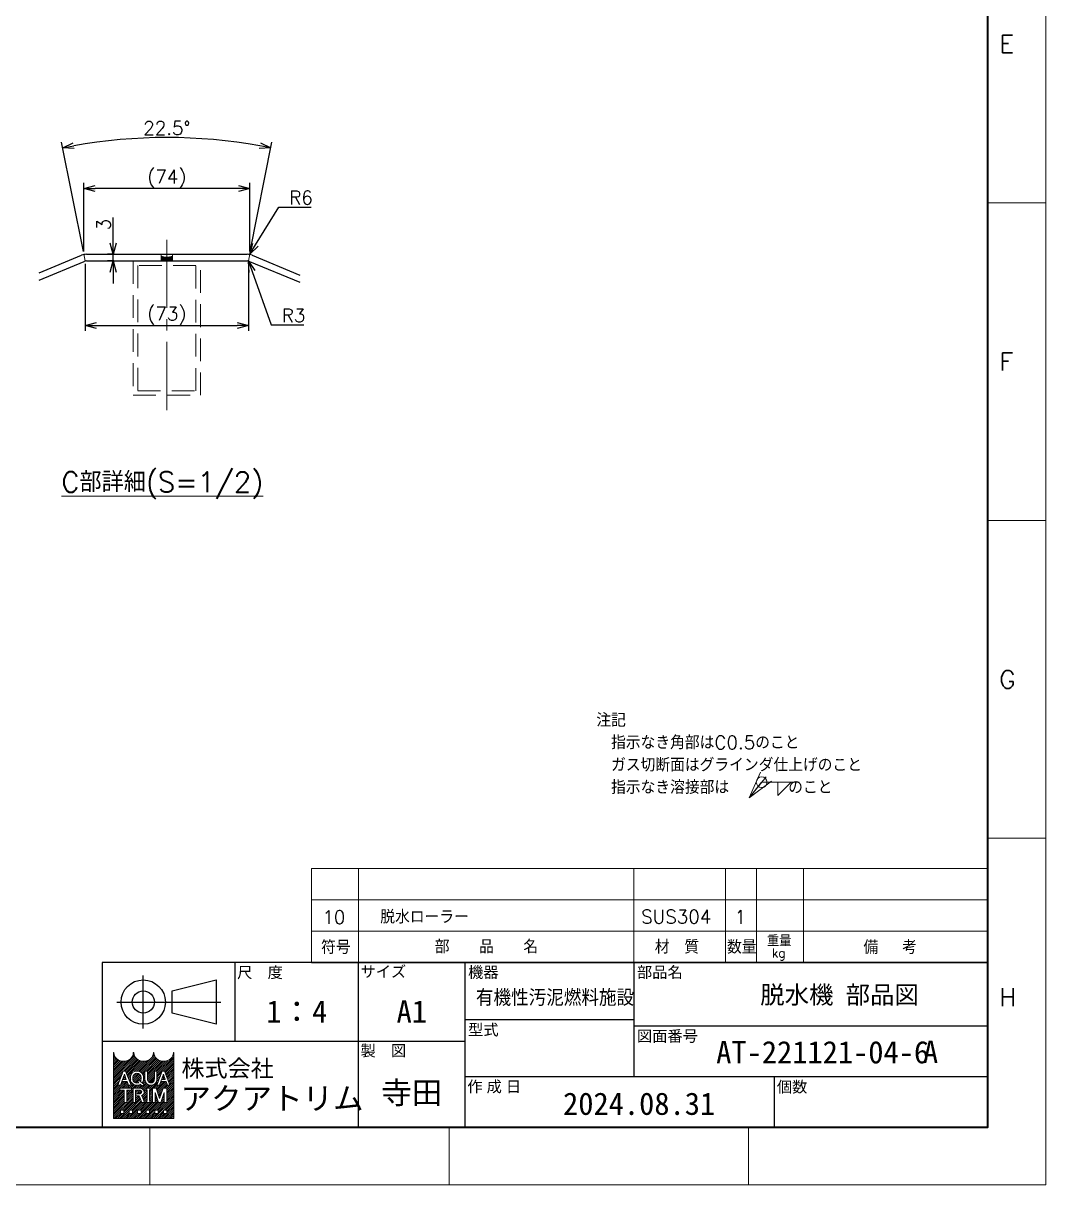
# Model space of a CAD drawing. Header units: millimetres. Extents: x 0 to 3313, y -19 to 2332.
# Drawn here: x 2398 to 3313, y 0 to 1038 of the extents above; entities that cross this region are included whole.
import ezdxf
from ezdxf import colors
from ezdxf.entities.mleader import LeaderData, LeaderLine
from ezdxf.enums import TextEntityAlignment as Align
from ezdxf.math import Vec2, Vec3
from ezdxf.xclip import XClip

# ---------------------------------------------------------------- set-up
doc = ezdxf.new("R2010")
doc.units = ezdxf.units.MM
doc.header["$LTSCALE"] = 1.6
doc.header["$XCLIPFRAME"] = 0
doc.header["$PDMODE"] = 99
doc.header["$PDSIZE"] = 1
doc.linetypes.add('CENTER2', pattern=[28.575000000000003, 19.05, -3.175, 3.175, -3.175])
doc.linetypes.add('HIDDEN', pattern=[9.524999999999999, 6.35, -3.175])
for name, color, linetype, lineweight in [('04_HIDDEN', 2, 'HIDDEN', 13), ('05_CENTER', 4, 'CENTER2', 13), ('07_TEXT', 3, 'Continuous', 13), ('08_DIM', 3, 'Continuous', 13), ('90_FRAME', 5, 'Continuous', 35)]:
    doc.layers.add(name, color=color, linetype=linetype, lineweight=lineweight)
doc.layers.add('91_BLANK', color=5, linetype='Continuous', lineweight=0, plot=False)
doc.styles.add('KSS_TXT', font='txt.shx', dxfattribs={"bigfont": 'extfont2.shx'})
doc.styles.add('MS_G', font='MS Gothic.ttf')
doc.styles.get("Standard").update_dxf_attribs({"font": 'txt.shx', "bigfont": 'extfont2.shx'})
doc.styles.add('表題用', font='MS PGothic.ttf')
doc.dimstyles.new('KSS_DIM', dxfattribs={"dimscale": 4, "dimtxt": 3, "dimasz": 2.5, "dimexe": 1.25, "dimexo": 0.625, "dimtad": 1, "dimdsep": 46, "dimtxsty": 'KSS_TXT', "dimblk": 'OPEN30', "dimcen": 0, "dimazin": 2, "dimtfac": 0.75, "dimtmove": 0, "dimatfit": 3, "dimldrblk": 'OPEN30', "dimfxl": 1.25, "dimtolj": 1, "dimarcsym": 0})

# ---------------------------------------------------------------- blocks, each defined once
blk = doc.blocks.new('Weld-line')
blk.add_line((0, 0), (1, 0))
blk = doc.blocks.new('Weld10-s5')
blk.add_circle((0, 0), 2)
blk = doc.blocks.new('Weld10-a1')
for p, q in [((5, 0), (0, 5)), ((0, 5), (0, 0)), ((0, 0), (5, 0))]:
    blk.add_line(p, q)
at = {"width": 0.9}
blk.add_attdef('S', text='', height=2.8, dxfattribs=at).set_placement((-2, 1), align=Align.RIGHT)
blk.add_attdef('L', (8, 1), '', height=2.8, dxfattribs=at)
blk = doc.blocks.new('_Open30')
at = {"color": 0, "linetype": 'ByBlock', "lineweight": -2}
for p, q in [((-1, 0.26794919), (0, 0)), ((0, 0), (-1, -0.26794919)), ((0, 0), (-1, 0))]:
    blk.add_line(p, q, dxfattribs=at)
blk = doc.blocks.new('A$C478F6F38_1_1')
at = {"color": 0}
for points in [[(15, 0), (-15, 0), (-15, -60), (15, -60)], [(13, -2), (-13, -2), (-13, -58), (13, -58)]]:
    blk.add_lwpolyline(points, close=True, dxfattribs=at)
blk = doc.blocks.new('A$C4B401C30')
h = blk.add_hatch(color=3)
h.dxf.hatch_style = 1
h.paths.add_polyline_path([(2.499982625853818, 59.9999999979018), (2.499982625853818, 62.21320995806855, -0.1117604654253981), (1.771923052729107e-09, 61.64733575093942), (1.771923052729107e-09, 59.99999999790089)])
h.paths.add_polyline_path([(1.771923052729107e-09, 59.99999999790089), (1.771923052729107e-09, 61.64733575093942, -0.1117619806574813), (-2.500017374146182, 62.21320995806764), (-2.500017374146182, 59.99999999790089)])
at = {"color": 0}
for p, q in [((-104.4557178820667, 35.08674586247071), (-38.16978757111224, 62.54327719178673)), ((-35.87368697704619, 62.99999999669308), (35.87368698065643, 62.99999999669399)), ((38.16978757472248, 62.54327719178582), (104.4557178856778, 35.08674586247162)), ((-103.3076675849122, 32.31510726496163), (-37.02173727407603, 59.77163859422762)), ((-35.87368697698162, 59.99999999669308), (35.87368698059277, 59.99999999669308)), ((37.02173727768627, 59.77163859422762), (103.3076675885225, 32.31510726496163))]:
    blk.add_line(p, q, dxfattribs=at)
for centre, radius, start, end in [((-35.87368697698162, 56.99999999669308), 6, 90, 112.5000000000614), ((35.87368698059095, 56.99999999669399), 6, 67.49999999993861, 90.00000000009771), ((-35.87368697698162, 56.99999999669308), 3, 90, 112.5000000000614), ((35.87368698059095, 56.99999999669399), 3, 67.49999999993861, 90.00000000009771)]:
    blk.add_arc(centre, radius, start, end, dxfattribs=at)
at = {"color": 3}
blk.add_arc((-1.737414618219191e-05, 67.4527016213242), 5.805365870410771, 244.4920658665953, 295.5079341334048, dxfattribs=at)
at = {"layer": '04_HIDDEN'}
for p, q in [((-2.500017374146182, 63.00000000144519), (-2.500017374146182, 60.00000000144519)), ((2.499982625853818, 63.0000000014461), (2.499982625853818, 60.0000000014461))]:
    blk.add_line(p, q, dxfattribs=at)
at = {"layer": '05_CENTER'}
blk.add_line((1.771923052729107e-09, -319.3424764031952), (1.771923052729107e-09, 72.64406984335437), dxfattribs=at)
at = {"layer": '08_DIM'}
for p, q in [((-38.16978757117226, 62.54327719176035), (-37.0671611812902, 62.99999999668034)), ((-37.0671611812902, 62.99999999668034), (-36.47042407912045, 59.99999999669308)), ((-37.0671611812902, 62.99999999668034), (-35.87368697698162, 62.99999999669308)), ((35.87368698059095, 62.99999999669308), (37.06716118483678, 62.99999999669308)), ((37.06716118483678, 62.99999999669308), (36.47042408273069, 59.99999999669308)), ((37.06716118483678, 62.99999999669308), (38.16978757478159, 62.54327719176126)), ((-36.47042407912045, 59.99999999669308), (-37.02173727407694, 59.77163859422581)), ((-35.87368697698162, 59.99999999669308), (-36.47042407912045, 59.99999999669308)), ((36.47042408273069, 59.99999999669308), (35.87368698059095, 59.99999999669217)), ((37.02173727768627, 59.77163859422762), (36.47042408273069, 59.99999999669308))]:
    blk.add_line(p, q, dxfattribs=at)
at = {"layer": '04_HIDDEN'}
blk.add_blockref('A$C478F6F38_1_1', (2.273736754432321e-13, 60), dxfattribs=at)
blk = doc.blocks.new('*D181')
at = {"layer": '08_DIM', "color": 0, "lineweight": -2, "transparency": 16777216}
for p, q in [((2452.006110940281, 834.2287029283502), (2432.583289261307, 931.8738213981507)), ((2601.250207282616, 834.2287029283924), (2620.673028959828, 931.8738214001406))]:
    blk.add_line(p, q, dxfattribs=at)
blk.add_arc((2526.62815911557, 459.0783331742288), 477.0580994349144, 79.95104508540075, 100.0489549158117, dxfattribs=at)
at = {"layer": 'Defpoints', "color": 0, "transparency": 16777216}
for p in [(2557.829251638168, 935.1150145989368), (2452.493836745347, 831.7767397273474), (2600.762481477601, 831.7767397273792), (2453.985679500771, 824.2767397273792), (2599.569007273389, 825.7767397273794)]:
    blk.add_point(p, dxfattribs=at)
at = {"layer": '08_DIM', "color": 0, "lineweight": -2, "transparency": 16777216, "xscale": 10, "yscale": 10, "zscale": 10}
for p, rotation in [((2433.55874087144, 926.9698949961448), 190.6494774582102), ((2619.697577349799, 926.9698949981142), 349.3505225430022)]:
    blk.add_blockref('_Open30', p, dxfattribs=dict(at, rotation=rotation))
at = {"layer": '08_DIM', "color": 0, "transparency": 16777216, "insert": (2526.628159110523, 944.6364326091432), "char_height": 12, "attachment_point": 5, "style": 'KSS_TXT'}
blk.add_mtext('\\A1;22.5°', dxfattribs=at)
blk = doc.blocks.new('*D188')
at = {"layer": '08_DIM', "color": 0, "lineweight": -2, "transparency": 16777216}
for p, q in [((2478.674138316865, 841.7767397273792), (2478.674138316865, 864.7767397273792)), ((2479.379861798181, 831.7767397273792), (2473.674138316865, 831.7767397273792)), ((2478.674138316865, 825.7767397273795), (2478.674138316865, 831.7767397273792)), ((2479.379861798181, 825.7767397273795), (2473.674138316865, 825.7767397273795)), ((2478.674138316865, 815.7767397273795), (2478.674138316865, 805.7767397273795))]:
    blk.add_line(p, q, dxfattribs=at)
at = {"layer": 'Defpoints', "color": 0, "transparency": 16777216}
for p in [(2478.674138316865, 831.7767397273792), (2481.879861798181, 831.7767397273792), (2481.879861798181, 825.7767397273795)]:
    blk.add_point(p, dxfattribs=at)
at = {"layer": '08_DIM', "color": 0, "lineweight": -2, "transparency": 16777216, "xscale": 10, "yscale": 10, "zscale": 10}
for p, rotation in [((2478.674138316865, 831.7767397273792), 270), ((2478.674138316865, 825.7767397273795), 90)]:
    blk.add_blockref('_Open30', p, dxfattribs=dict(at, rotation=rotation))
at = {"layer": '08_DIM', "color": 0, "transparency": 16777216, "insert": (2470.174138316865, 858.2767397273797), "char_height": 12, "attachment_point": 5, "rotation": 90, "style": 'KSS_TXT'}
blk.add_mtext('\\A1;3', dxfattribs=at)
blk = doc.blocks.new('*D189')
at = {"layer": '08_DIM', "color": 0, "lineweight": -2, "transparency": 16777216}
for p, q in [((2453.687310949687, 823.2767397273794), (2453.687310949687, 763.2092077297139)), ((2599.569007273389, 823.2767397273794), (2599.569007273389, 763.2092077297139)), ((2463.687310949687, 768.2092077297139), (2589.569007273389, 768.2092077297139))]:
    blk.add_line(p, q, dxfattribs=at)
at = {"layer": 'Defpoints', "color": 0, "transparency": 16777216}
for p in [(2453.687310949687, 825.7767397273794), (2599.569007273389, 825.7767397273794), (2599.569007273389, 768.2092077297139)]:
    blk.add_point(p, dxfattribs=at)
at = {"layer": '08_DIM', "color": 0, "lineweight": -2, "transparency": 16777216, "xscale": 10, "yscale": 10, "zscale": 10, "rotation": 180}
blk.add_blockref('_Open30', (2453.687310949687, 768.2092077297139), dxfattribs=at)
at = {"layer": '08_DIM', "color": 0, "lineweight": -2, "transparency": 16777216, "xscale": 10, "yscale": 10, "zscale": 10}
blk.add_blockref('_Open30', (2599.569007273389, 768.2092077297139), dxfattribs=at)
at = {"layer": '08_DIM', "color": 0, "transparency": 16777216, "insert": (2526.628159111538, 776.7092077297139), "char_height": 12, "attachment_point": 5, "style": 'KSS_TXT'}
blk.add_mtext('\\A1;(73)', dxfattribs=at)
blk = doc.blocks.new('*D190')
at = {"layer": '08_DIM', "color": 0, "lineweight": -2, "transparency": 16777216}
for p, q in [((2452.493836745347, 834.276739727354), (2452.493836745347, 895.6294367367072)), ((2600.762481477601, 834.2767397273794), (2600.762481477601, 895.6294367367072)), ((2590.762481477601, 890.6294367367072), (2462.493836745347, 890.6294367367072))]:
    blk.add_line(p, q, dxfattribs=at)
at = {"layer": 'Defpoints', "color": 0, "transparency": 16777216}
for p in [(2452.493836745347, 890.6294367367072), (2452.493836745347, 831.776739727354), (2600.762481477601, 831.7767397273794)]:
    blk.add_point(p, dxfattribs=at)
at = {"layer": '08_DIM', "color": 0, "lineweight": -2, "transparency": 16777216, "xscale": 10, "yscale": 10, "zscale": 10, "rotation": 180}
blk.add_blockref('_Open30', (2452.493836745347, 890.6294367367072), dxfattribs=at)
at = {"layer": '08_DIM', "color": 0, "lineweight": -2, "transparency": 16777216, "xscale": 10, "yscale": 10, "zscale": 10}
blk.add_blockref('_Open30', (2600.762481477601, 890.6294367367072), dxfattribs=at)
at = {"layer": '08_DIM', "color": 0, "transparency": 16777216, "insert": (2526.628159111474, 899.1294367367072), "char_height": 12, "attachment_point": 5, "style": 'KSS_TXT'}
blk.add_mtext('\\A1;(74)', dxfattribs=at)
blk = doc.blocks.new('Jis_w20130906110600')
blk.add_blockref('Weld10-s5', (0, 0))
at = {"xscale": -1, "rotation": 180}
blk.add_blockref('Weld10-a1', (6, 0), dxfattribs=at)
at = {"layer": '08_DIM', "xscale": 14, "yscale": 14, "zscale": 14}
blk.add_blockref('Weld-line', (0, 0), dxfattribs=at)
at = {"style": 'KSS_TXT', "flags": 1}
blk.add_attdef('JISINFO', (0, 0), '', height=3, dxfattribs=at)
at = {"layer": '08_DIM'}
blk.add_leader([(-4.630805428080293, -5.765361229938435), (0, 0)], dimstyle='KSS_DIM', dxfattribs=at)

msp = doc.modelspace()

# ---------------------------------------------------------------- hatches: boundary and pattern name
at = {"layer": '90_FRAME', "lineweight": 5}
h = msp.add_hatch(dxfattribs=at)
h.set_pattern_fill('_USER', color=4, scale=1.2, angle=45, pattern_type=0)
h.set_pattern_definition([(45, (2.428014568067738e-06, 3.380257567187072e-07), (-0.8485281374238569, 0.848528137423857), [])])
edge = h.paths.add_edge_path()
edge.add_arc((2532.784011563459, 118.0443029261328), 0.2561589359989652, 90, 180)
edge.add_ellipse((2523.818448803494, 118.0443029261328), major_axis=(-8.709403823964816, 0), ratio=0.8823529411764706, start_angle=360, end_angle=540, ccw=False)
edge.add_arc((2514.85288604353, 118.0443029261328), 0.2561589359989652, 3.187317984128255, 180.0000000000261)
edge.add_ellipse((2505.887323283566, 118.0443029261328), major_axis=(-8.709403823964816, 0), ratio=0.8823529411764706, start_angle=360, end_angle=540, ccw=False)
edge.add_arc((2496.921760523602, 118.0443029261328), 0.2561589359989652, 3.187317984128255, 180)
edge.add_ellipse((2487.956197763638, 118.0443029261328), major_axis=(-8.709403823964816, 0), ratio=0.8823529411764706, start_angle=360, end_angle=540, ccw=False)
edge.add_arc((2478.990635003674, 118.0443029261328), 0.2561589359989652, 3.187317984128255, 90)
edge.add_line((2478.990635003674, 118.3004618621339), (2478.990635003674, 59.12774764637243))
edge.add_line((2478.990635003674, 59.12774764637061), (2532.784011563457, 59.12774764637061))
edge.add_line((2532.784011563459, 59.12774764637061), (2532.784011563459, 118.3004618621303))
h.paths.add_polyline_path([(2487.66487877106, 101.6977199126409), (2489.788746144333, 101.6977199126409), (2494.618467985672, 88.95125125733057), (2494.618467985672, 88.88977311269218), (2492.31913091058, 88.88977311269218), (2491.116768427358, 92.26639753210247), (2486.388088275232, 92.26639753210247), (2487.081315743436, 94.2132054456938), (2490.423540959158, 94.2132054456938), (2488.726812457696, 98.97817023052949), (2485.134494004816, 88.88977311269218), (2482.835156929721, 88.88977311269218), (2482.835156929721, 88.95125125733057)], flags=16)
edge = h.paths.add_edge_path(flags=16)
edge.add_ellipse((2499.963838488116, 96.06222332066272), major_axis=(-5.8916555279762, 0), ratio=0.9565217391304346, start_angle=180, end_angle=360, ccw=False)
edge.add_line((2505.855494016092, 96.06222332066272), (2505.855494016092, 94.52526970466852))
edge.add_ellipse((2499.963838488116, 94.52526970466852), major_axis=(-5.8916555279762, 0), ratio=0.9565217391304346, start_angle=142.1052553177129, end_angle=180, ccw=False)
edge.add_line((2504.613182037477, 91.06387544701602), (2502.962457058112, 92.42409125054064))
edge.add_ellipse((2499.963838488116, 94.67598871228392), major_axis=(3.75679118758396, 0), ratio=0.9950358206786509, start_angle=-37.0427632869818, end_angle=0)
edge.add_line((2503.720624959607, 94.67584359503917), (2503.720624959607, 95.91150431304732))
edge.add_ellipse((2499.963838488116, 95.91150431304732), major_axis=(3.75678647149081, 0), ratio=0.9947182625257321, start_angle=360, end_angle=540)
edge.add_line((2496.207052016625, 95.91150431304732), (2496.207052016625, 94.6758569709159))
edge.add_ellipse((2499.963838488116, 94.67598871228392), major_axis=(3.75679118758396, 0), ratio=0.9950358206786509, start_angle=-180, end_angle=-65.75794872216291)
edge.add_line((2501.506348242825, 91.26747993830713), (2500.4603937385, 92.28544412584733))
edge.add_line((2500.460393738498, 92.28544412584552), (2501.595038929112, 93.49027929634349))
edge.add_line((2501.595038929112, 93.4902792963453), (2506.339262864996, 89.58098583213132))
edge.add_line((2506.339262864994, 89.5809858321295), (2504.856736798023, 88.00674962027688))
edge.add_line((2504.856736798026, 88.0067496202787), (2503.07578545746, 89.74004172519153))
edge.add_ellipse((2499.963838488116, 94.52526970466852), major_axis=(-5.8916555279762, 0), ratio=0.9565217391304346, start_angle=0, end_angle=121.88362473889401, ccw=False)
edge.add_line((2494.07218296014, 94.52526970466852), (2494.07218296014, 96.06222332066272))
h.paths.add_polyline_path([(2494.999432772534, 86.32818375270244), (2494.999432772534, 84.5350712007089), (2491.157048732549, 84.5350712007089, 0.4142135623730951), (2490.900889796548, 84.27891226470956), (2490.900889796548, 73.52023695275375), (2488.59545937256, 73.52023695275375), (2488.59545937256, 84.27891226470956, 0.4142135623730951), (2488.339300436562, 84.5350712007089), (2484.496916396577, 84.5350712007089), (2484.496916396577, 86.32818375270244)], flags=16)
edge = h.paths.add_edge_path(flags=16)
edge.add_line((2496.459497088164, 86.32818375270244), (2502.35115261614, 86.32818375270244))
edge.add_ellipse((2502.351152616136, 82.95894590900161), major_axis=(-4.134945875879031, 7.595772347314229e-16), ratio=0.8148203011203055, start_angle=111.38697473498539, end_angle=270, ccw=False)
edge.add_arc((2502.985257251928, 78.39289031076214), 1.674818033710892, 22.272952259934925, 58.5531130129101, ccw=False)
edge.add_line((2504.535115011853, 79.02767875586642), (2506.742257428013, 73.62270052715348))
edge.add_line((2506.742257428015, 73.62270052715348), (2506.742257428015, 73.52023695275375))
edge.add_line((2506.742257428015, 73.52023695275375), (2504.257515748826, 73.52023695275375))
edge.add_line((2504.257515748826, 73.52023695275375), (2502.307650511496, 78.94771842802538))
edge.add_arc((2501.357145190688, 78.56507232130707), 1.02463574399587, 21.92829786654815, 90)
edge.add_line((2501.357145190688, 79.58970806530078), (2498.841775192951, 79.58970806530078))
edge.add_line((2498.84177519295, 79.58970806530078), (2498.84177519295, 81.38282061729433))
edge.add_line((2498.84177519295, 81.38282061729433), (2502.658543339333, 81.38282061729433))
edge.add_arc((2502.603584884776, 82.95894590900161), 1.577083183248922, 271.9970571044071, 448.0029428955929)
edge.add_line((2502.658543339339, 84.5350712007089), (2498.764927512154, 84.5350712007089))
edge.add_line((2498.764927512153, 84.5350712007089), (2498.764927512153, 73.52023695275375))
edge.add_line((2498.764927512153, 73.52023695275375), (2496.459497088162, 73.52023695275375))
edge.add_line((2496.459497088164, 73.52023695275375), (2496.459497088164, 86.32818375270244))
h.paths.add_polyline_path([(2507.039615355666, 101.6977199126409), (2509.345045779658, 101.6977199126409), (2509.345045779658, 94.52526970466852, 0.175030561155744), (2510.36206541662, 91.58973104410461, 0.2571496110314638), (2514.475840606674, 91.58973104410461, 0.1750305611562702), (2515.492860243632, 94.52526970467761), (2515.492860243632, 101.6977199126409), (2517.798290667624, 101.6977199126409), (2517.798290667624, 94.06187212229952, -0.3793912406243967), (2512.803191415643, 88.88977311269218), (2512.034714607643, 88.88977311269218, -0.3793912406243716), (2507.039615355666, 94.06187212229952)], flags=16)
h.paths.add_polyline_path([(2508.684833381887, 86.32818375270244), (2511.502581677878, 86.32818375270244), (2511.502581677878, 84.5350712007089, 0.4142135623730951), (2511.24642274188, 84.27891226470956), (2511.24642274188, 75.56950844074481, 0.4142135623730951), (2511.502581677878, 75.3133495047473), (2511.502581677878, 73.52023695275375), (2508.684833381887, 73.52023695275375), (2508.684833381887, 75.3133495047473, 0.4142135623730951), (2508.940992317888, 75.56950844074481), (2508.940992317888, 84.27891226470956, 0.4142135623730951), (2508.684833381887, 84.5350712007089)], flags=16)
h.paths.add_polyline_path([(2513.810508226824, 86.32818375270244), (2517.155838741566, 86.32818375270244), (2520.214481626799, 77.0259742398407), (2523.273124512032, 86.32818375270244), (2526.620577930842, 86.32818375270244), (2526.620577930842, 73.52023695275375), (2524.315147506853, 73.52023695275375), (2524.315147506853, 82.48579971271784), (2521.367196838795, 73.52023695275375), (2519.061766414806, 73.52023695275375), (2516.113815746744, 82.48579971271784), (2516.115938650817, 73.52023695275375), (2513.810508226824, 73.52023695275375)], flags=16)
h.paths.add_polyline_path([(2522.498218294798, 101.6977199126409), (2524.622085668072, 101.6977199126409), (2529.451807509411, 88.95125125733057), (2529.451807509411, 88.88977311269218), (2527.152470434315, 88.88977311269218), (2525.950107951097, 92.26639753210247), (2521.221427798971, 92.26639753210247), (2521.914655267171, 94.2132054456938), (2525.256880482897, 94.2132054456938), (2523.560151981435, 98.97817023052949), (2519.967833528551, 88.88977311269218), (2517.668496453456, 88.88977311269218), (2517.668496453456, 88.95125125733057)], flags=16)
h.paths.add_polyline_path([(2485.138449467651, 66.81251572633983), (2488.212356699636, 66.81251572633983), (2488.212356699636, 63.73860849435323), (2485.138449467651, 63.73860849435323)], flags=16)
h.paths.add_polyline_path([(2492.82321754762, 66.81251572633983), (2495.897124779605, 66.81251572633983), (2495.897124779605, 63.73860849435323), (2492.82321754762, 63.73860849435323)], flags=16)
h.paths.add_polyline_path([(2500.507985627589, 66.81251572633983), (2503.581892859574, 66.81251572633983), (2503.581892859574, 63.73860849435323), (2500.507985627589, 63.73860849435323)], flags=16)
h.paths.add_polyline_path([(2508.192753707558, 66.81251572633983), (2511.266660939543, 66.81251572633983), (2511.266660939543, 63.73860849435323), (2508.192753707558, 63.73860849435323)], flags=16)
h.paths.add_polyline_path([(2515.877521787528, 66.81251572633983), (2518.951429019512, 66.81251572633983), (2518.951429019512, 63.73860849435323), (2515.877521787528, 63.73860849435323)], flags=16)
h.paths.add_polyline_path([(2523.562289867497, 66.81251572633983), (2526.636197099482, 66.81251572633983), (2526.636197099482, 63.73860849435323), (2523.562289867497, 63.73860849435323)], flags=16)

# ---------------------------------------------------------------- linework, layer by layer
at = {"layer": '90_FRAME', "color": 4, "lineweight": 13}
for p, q in [((3312.803439193518, 877.7348223930649), (3260.955724908015, 877.7348223930649)), ((3312.803439193518, 593.7459468942131), (3260.955724908015, 593.7459468942131)), ((3312.803439193518, 309.7570713953615), (3260.955724908015, 309.7570713953615)), ((2656.069992768332, 282.7016199634972), (3260.955701801782, 282.7016199634972)), ((2656.070015874565, 282.7016199634972), (2656.070015874565, 198.7016244671281)), ((2698.070010624572, 282.7016199634972), (2698.070010624573, 198.7016244671281)), ((2944.431898635686, 282.7016199634972), (2944.431898635686, 198.7016244671281)), ((3026.208353593616, 282.7016199634972), (3026.208353593628, 198.7016244671281)), ((3054.208350093617, 282.7016199634972), (3054.20835009363, 198.7016244671281)), ((3096.208344843623, 282.7016199634972), (3096.208344843623, 198.7016244671281)), ((2656.069992768332, 254.7016214586315), (3260.955701801782, 254.7016214586315)), ((2656.069992768332, 226.7016214586315), (3260.955701801782, 226.7016214586315)), ((2511.370527766548, -1.126752522395691e-07), (2511.370527766548, 51.61591018200809)), ((2779.104147765468, -1.126752522395691e-07), (2779.104147765468, 51.61591018200809)), ((3046.837767764388, -1.126752522395691e-07), (3046.837767764388, 51.61591018200809))]:
    msp.add_line(p, q, dxfattribs=at)
at = {"layer": '90_FRAME', "color": 0, "lineweight": 25}
for p, q in [((2587.755724910732, 127.9873387531256), (2587.755724910732, 198.7016244671281)), ((2698.070010624573, 51.61591018200807), (2698.070010624573, 198.7016244671281)), ((2793.384296338414, 51.61591018200807), (2793.384296338414, 198.7016244671281)), ((2944.431898635686, 198.7016244671281), (2944.431898635686, 96.8730530389671)), ((2505.585724911065, 139.5844816102249), (2505.585724911065, 187.1044816100325)), ((2481.825724911161, 163.3444816101251), (2574.885724910784, 163.3444816101251)), ((2793.384296338414, 147.7873387530485), (2944.431898635686, 147.7873387530485)), ((2944.431898635686, 142.1301958959261), (3260.955724908015, 142.1301958959261)), ((2793.384296338414, 127.9873387531256), (2468.955724911213, 127.9873387531256)), ((2793.384296338414, 96.8730530389671), (3260.955724908015, 96.8730530389671)), ((3069.927153480171, 96.8730530389671), (3069.927153480171, 51.61591018200807))]:
    msp.add_line(p, q, dxfattribs=at)
at = {"layer": '90_FRAME', "color": 7, "lineweight": 25}
msp.add_line((2656.070015874565, 198.7016244671281), (3260.955724908015, 198.7016244671281), dxfattribs=at)
at = {"layer": '90_FRAME', "color": 4, "lineweight": 5}
for p, q in [((2478.990635003674, 59.12774764637061), (2478.990635003674, 118.3004618621339)), ((2532.784011563459, 118.3004618621339), (2532.784011563459, 59.12774764637061)), ((2482.835156929721, 88.95125125733057), (2487.66487877106, 101.6977199126409)), ((2485.134494004816, 88.88977311269218), (2488.726812457696, 98.97817023052949)), ((2486.388088275232, 92.26639753210247), (2487.081315743436, 94.2132054456938)), ((2487.081315743436, 94.2132054456938), (2490.423540959158, 94.2132054456938)), ((2487.66487877106, 101.6977199126409), (2489.788746144333, 101.6977199126409)), ((2490.423540959158, 94.2132054456938), (2488.726812457696, 98.97817023052949)), ((2494.618467985672, 88.95125125733057), (2489.788746144333, 101.6977199126409)), ((2494.07218296014, 96.06222332066272), (2494.07218296014, 94.52526970466852)), ((2496.207052016625, 95.91150431304732), (2496.207052016625, 94.68194142025231)), ((2500.460393738498, 92.28544412584552), (2501.595038929112, 93.4902792963453)), ((2501.595038929112, 93.4902792963453), (2506.339262864994, 89.5809858321295)), ((2503.720624959607, 95.91150431304732), (2503.720624959607, 94.68194142025231)), ((2505.855494016092, 96.06222332066272), (2505.855494016092, 94.52526970466852)), ((2507.039615355666, 94.06187212229952), (2507.039615355666, 101.6977199126409)), ((2509.345045779658, 101.6977199126409), (2507.039615355666, 101.6977199126409)), ((2509.345045779658, 94.52526970466852), (2509.345045779658, 101.6977199126409)), ((2515.492860243632, 94.52526970466852), (2515.492860243632, 101.6977199126409)), ((2515.492860243632, 101.6977199126409), (2517.798290667624, 101.6977199126409)), ((2517.668496453456, 88.95125125733057), (2522.498218294798, 101.6977199126409)), ((2517.798290667624, 94.06187212229952), (2517.798290667624, 101.6977199126409)), ((2519.967833528551, 88.88977311269218), (2523.560151981435, 98.97817023052949)), ((2521.221427798971, 92.26639753210247), (2521.914655267171, 94.2132054456938)), ((2521.914655267171, 94.2132054456938), (2525.256880482897, 94.2132054456938)), ((2522.498218294798, 101.6977199126409), (2524.622085668072, 101.6977199126409)), ((2525.256880482897, 94.2132054456938), (2523.560151981435, 98.97817023052949)), ((2529.451807509411, 88.95125125733057), (2524.622085668072, 101.6977199126409)), ((2482.835156929721, 88.88977311269218), (2482.835156929721, 88.95125125733057)), ((2482.835156929721, 88.95125125733057), (2482.835156929721, 88.95125125733057)), ((2482.835156929721, 88.88977311269218), (2482.835156929721, 88.95125125733057)), ((2482.835156929721, 88.88977311269218), (2485.134494004816, 88.88977311269218)), ((2484.496916396577, 86.32818375270244), (2494.999432772534, 86.32818375270244)), ((2484.496916396577, 86.32818375270244), (2484.496916396577, 84.5350712007089)), ((2484.496916396577, 84.5350712007089), (2488.339300436562, 84.5350712007089)), ((2486.388088275232, 92.26639753210247), (2491.116768427358, 92.26639753210247)), ((2488.59545937256, 73.52023695275375), (2488.59545937256, 84.27891226470956)), ((2490.900889796548, 73.52023695275375), (2490.900889796548, 84.27891226470956)), ((2492.31913091058, 88.88977311269218), (2491.116768427358, 92.26639753210247)), ((2491.157048732549, 84.5350712007089), (2494.999432772534, 84.5350712007089)), ((2494.618467985672, 88.88977311269218), (2492.31913091058, 88.88977311269218)), ((2494.618467985672, 88.88977311269218), (2494.618467985672, 88.95125125733057)), ((2494.999432772534, 86.32818375270244), (2494.999432772534, 84.5350712007089)), ((2496.459497088164, 86.32818375270244), (2496.459497088164, 73.52023695275375)), ((2496.459497088164, 86.32818375270244), (2502.351152616136, 86.32818375270244)), ((2498.764927512153, 73.52023695275375), (2498.764927512153, 84.5350712007089)), ((2498.764927512153, 84.5350712007089), (2502.658543339339, 84.5350712007089)), ((2500.460393738498, 92.28544412584552), (2501.506348242825, 91.26747993830713)), ((2502.962457058112, 92.42409125054064), (2504.613182037477, 91.06387544701602)), ((2503.07578545746, 89.74004172519153), (2504.856736798026, 88.0067496202787)), ((2504.856736798026, 88.0067496202787), (2506.339262864994, 89.5809858321295)), ((2508.684833381887, 86.32818375270244), (2511.502581677878, 86.32818375270244)), ((2508.684833381887, 86.32818375270244), (2508.684833381887, 84.5350712007089)), ((2508.940992317888, 75.56950844074481), (2508.940992317888, 84.27891226470956)), ((2511.24642274188, 75.56950844074481), (2511.24642274188, 84.27891226470956)), ((2511.502581677878, 86.32818375270244), (2511.502581677878, 84.5350712007089)), ((2512.803191415643, 88.88977311269218), (2512.034714607647, 88.88977311269218)), ((2513.810508226824, 86.32818375270244), (2513.810508226824, 73.52023695275375)), ((2513.810508226824, 86.32818375270244), (2517.155838741566, 86.32818375270244)), ((2520.214481626799, 77.0259742398407), (2517.155838741566, 86.32818375270244)), ((2517.668496453456, 88.88977311269218), (2517.668496453456, 88.95125125733057)), ((2517.668496453456, 88.95125125733057), (2517.668496453456, 88.95125125733057)), ((2517.668496453456, 88.88977311269218), (2517.668496453456, 88.95125125733057)), ((2517.668496453456, 88.88977311269218), (2519.967833528551, 88.88977311269218)), ((2520.214481626799, 77.0259742398407), (2523.273124512032, 86.32818375270244)), ((2521.221427798971, 92.26639753210247), (2525.950107951097, 92.26639753210247)), ((2526.620577930842, 86.32818375270244), (2523.273124512032, 86.32818375270244)), ((2527.152470434315, 88.88977311269218), (2525.950107951097, 92.26639753210247)), ((2526.620577930842, 73.52023695275375), (2526.620577930842, 86.32818375270244)), ((2529.451807509411, 88.88977311269218), (2527.152470434315, 88.88977311269218)), ((2529.451807509411, 88.88977311269218), (2529.451807509411, 88.95125125733057)), ((2488.59545937256, 73.52023695275375), (2490.900889796548, 73.52023695275375)), ((2496.459497088164, 73.52023695275375), (2498.764927512153, 73.52023695275375)), ((2498.84177519295, 79.58970806530078), (2498.84177519295, 81.38282061729433)), ((2498.84177519295, 81.38282061729433), (2502.658543339339, 81.38282061729433)), ((2498.84177519295, 79.58970806530078), (2501.357145190688, 79.58970806530078)), ((2502.307650511496, 78.94771842802538), (2504.257515748826, 73.52023695275375)), ((2504.257515748826, 73.52023695275375), (2506.742257428015, 73.52023695275375)), ((2504.535115011853, 79.02767875586824), (2506.742257428015, 73.62270052715348)), ((2506.742257428015, 73.62270052715348), (2506.742257428015, 73.52023695275375)), ((2508.684833381887, 73.52023695275375), (2508.684833381887, 75.3133495047473)), ((2508.684833381887, 73.52023695275375), (2511.502581677878, 73.52023695275375)), ((2511.502581677878, 73.52023695275375), (2511.502581677878, 75.3133495047473)), ((2513.810508226824, 73.52023695275375), (2516.115938650817, 73.52023695275375)), ((2516.115938650817, 73.52023695275375), (2516.113815746744, 82.48579971271784)), ((2519.061766414806, 73.52023695275375), (2516.113815746744, 82.48579971271784)), ((2519.061766414806, 73.52023695275375), (2521.367196838795, 73.52023695275375)), ((2521.367196838795, 73.52023695275375), (2524.315147506853, 82.48579971271784)), ((2524.315147506853, 82.48579971271784), (2524.315147506853, 73.52023695275375)), ((2524.315147506853, 73.52023695275375), (2526.620577930842, 73.52023695275375)), ((2485.138449467651, 66.81251572633983), (2488.212356699636, 66.81251572633983)), ((2485.138449467651, 66.81251572633983), (2485.138449467651, 63.73860849435323)), ((2488.212356699636, 63.73860849435323), (2485.138449467651, 63.73860849435323)), ((2488.212356699636, 66.81251572633983), (2488.212356699636, 63.73860849435323)), ((2492.82321754762, 66.81251572633983), (2495.897124779605, 66.81251572633983)), ((2492.82321754762, 66.81251572633983), (2492.82321754762, 63.73860849435323)), ((2495.897124779605, 63.73860849435323), (2492.82321754762, 63.73860849435323)), ((2495.897124779605, 66.81251572633983), (2495.897124779605, 63.73860849435323)), ((2500.507985627589, 66.81251572633983), (2503.581892859574, 66.81251572633983)), ((2500.507985627589, 66.81251572633983), (2500.507985627589, 63.73860849435323)), ((2503.581892859574, 63.73860849435323), (2500.507985627589, 63.73860849435323)), ((2503.581892859574, 66.81251572633983), (2503.581892859574, 63.73860849435323)), ((2508.192753707558, 66.81251572633983), (2511.266660939543, 66.81251572633983)), ((2508.192753707558, 66.81251572633983), (2508.192753707558, 63.73860849435323)), ((2511.266660939543, 63.73860849435323), (2508.192753707558, 63.73860849435323)), ((2511.266660939543, 66.81251572633983), (2511.266660939543, 63.73860849435323)), ((2515.877521787528, 66.81251572633983), (2518.951429019512, 66.81251572633983)), ((2515.877521787528, 66.81251572633983), (2515.877521787528, 63.73860849435323)), ((2518.951429019512, 63.73860849435323), (2515.877521787528, 63.73860849435323)), ((2518.951429019512, 66.81251572633983), (2518.951429019512, 63.73860849435323)), ((2526.636197099482, 66.81251572633983), (2523.562289867497, 66.81251572633983)), ((2523.562289867497, 66.81251572633983), (2523.562289867497, 63.73860849435323)), ((2523.562289867497, 63.73860849435323), (2526.636197099482, 63.73860849435323)), ((2526.636197099482, 66.81251572633983), (2526.636197099482, 63.73860849435323)), ((2532.784011563459, 59.12774764637061), (2478.990635003674, 59.12774764637061))]:
    msp.add_line(p, q, dxfattribs=at)
at = {"layer": '90_FRAME'}
msp.add_lwpolyline([(155.3836106315844, 51.61591018200809), (3260.955724908015, 51.61591018200807), (3260.955724908015, 2271.831485601825), (155.3836106315844, 2271.831485601825)], close=True, dxfattribs=at)
at = {"layer": '90_FRAME', "color": 0, "lineweight": 25}
msp.add_lwpolyline([(2468.955724911213, 51.61591018200807), (3260.955724908015, 51.61591018200807), (3260.955724908015, 198.7016244671281), (2468.955724911213, 198.7016244671281)], close=True, dxfattribs=at)
msp.add_lwpolyline([(2531.325724910964, 173.2444816100865), (2570.925724910803, 183.1444816100479), (2570.925724910803, 143.5444816102095), (2531.325724910964, 153.4444816101673), (2531.325724910964, 173.2444816100865)], dxfattribs=at)
for radius in [19.79999999992, 9.89999999996]:
    msp.add_circle((2505.585724911065, 163.3444816101251), radius, dxfattribs=at)
at = {"layer": '90_FRAME', "color": 4, "lineweight": 5}
for centre, radius, start, end in [((2478.990635003674, 118.0443029261328), 0.2561589359989652, 0, 90), ((2496.921760523602, 118.0443029261328), 0.2561589359989652, 0, 180), ((2496.921760523602, 118.0443029261328), 0.2561589359989652, 0, 90), ((2514.85288604353, 118.0443029261328), 0.2561589359989652, 0, 180), ((2532.784011563459, 118.0443029261328), 0.2561589359989652, 90, 180), ((2512.454759294769, 94.29357091348675), 5.420098542558598, 182.4500309922613, 265.5552572885243), ((2513.917997784466, 94.46562951004444), 4.573340900382642, 179.2527938813868, 218.9645718468802), ((2512.383146728521, 94.29357091348675), 5.420098542558598, 274.4447427114757, 357.5499690077386), ((2510.919908238824, 94.46562951004444), 4.573340900382127, 321.0354281531198, 0.7472061186132525), ((2488.339300436562, 84.27891226470956), 0.2561589359989652, 0, 90), ((2491.157048732549, 84.27891226470956), 0.2561589359989652, 90, 180), ((2502.603584884776, 82.95894590900161), 1.577083183248922, 271.997057104354, 88.00294289554164), ((2508.684833381887, 84.27891226470956), 0.2561589359989652, 0, 90), ((2512.418953011647, 95.3246657339073), 4.263862534800127, 241.157727808319, 298.842272191681), ((2511.502581677878, 84.27891226470956), 0.2561589359989652, 90, 180), ((2501.357145190688, 78.56507232130707), 1.024635743995861, 21.92829786655025, 90), ((2502.985257251928, 78.39289031076214), 1.674818033710921, 22.27295225998095, 58.55311301286322), ((2508.684833381887, 75.56950844074481), 0.2561589359989652, 270, 0), ((2511.502581677878, 75.56950844074481), 0.2561589359989652, 180, 270)]:
    msp.add_arc(centre, radius, start, end, dxfattribs=at)
for centre, major_axis, ratio, start_param, end_param in [((2487.956197763638, 118.0443029261328), (-8.709403823964816, 0), 0.8823529411764706, 6.283185307179586, 9.42477796076938), ((2505.887323283566, 118.0443029261328), (-8.709403823964816, 0), 0.8823529411764706, 6.283185307179586, 9.42477796076938), ((2523.818448803494, 118.0443029261328), (-8.709403823964816, 0), 0.8823529411764706, 6.283185307179586, 9.42477796076938), ((2499.963838488116, 96.06222332066272), (-5.8916555279762, 0), 0.9565217391304346, 3.141592653589793, 6.283185307179586), ((2499.963838488116, 95.91150431304732), (3.75678647149081, 0), 0.9947182625257321, 6.283185307179586, 9.42477796076938), ((2502.351152616136, 82.95894590900161), (-4.134945875879031, 7.595772347314198e-16), 0.8148203011203053, 1.944069452961235, 4.71238898038469)]:
    msp.add_ellipse(centre, major_axis=major_axis, ratio=ratio, start_param=start_param, end_param=end_param, dxfattribs=at)
at = {"layer": '90_FRAME', "color": 4, "lineweight": 5, "extrusion": (0, 0, -1)}
for centre, major_axis, ratio, start_param, end_param in [((2499.963838488116, 94.52526970466852), (-5.8916555279762, 0), 0.9565217391304346, 4.155914751220672, 6.283185307179586), ((2499.963838488116, 94.67598871228392), (3.75679118758396, 0), 0.9950358206786509, 7.430878021738927, 9.42477796076938), ((2499.963838488116, 94.67598871228392), (3.75679118758396, 0), 0.9950358206786509, 6.283185307179586, 6.929703490574296), ((2499.963838488116, 94.52526970466852), (-5.8916555279762, 0), 0.9565217391304346, 3.141592653589793, 3.802980717498315)]:
    msp.add_ellipse(centre, major_axis=major_axis, ratio=ratio, start_param=start_param, end_param=end_param, dxfattribs=at)
at = {"layer": '91_BLANK'}
msp.add_lwpolyline([(-8.093381893559126e-07, -1.126752522395691e-07), (3312.803439188015, -1.126752522395691e-07), (3312.803439188015, 2331.679199898026), (-8.093381893559126e-07, 2331.679199898026)], close=True, dxfattribs=at)

# ---------------------------------------------------------------- block references
ref = msp.add_blockref('A$C4B401C30', (2526.628159107928, 705.7767397339933), dxfattribs=dict(xscale=2, yscale=2, zscale=2))
XClip(ref).set_block_clipping_path([(-57.05128779330926, -6.67234877566807), (59.45165787612473, 80.70909031099075)])
at = {"layer": '08_DIM', "xscale": 2.4, "yscale": 2.4, "zscale": 2.4}
msp.add_blockref('Jis_w20130906110600', (3058.677180302206, 359.8332476148928), dxfattribs=at)

# ---------------------------------------------------------------- texts
at = {"layer": '07_TEXT', "ltscale": 2, "insert": (2910.803318348002, 421.3609527445044), "char_height": 12, "attachment_point": 1}
msp.add_mtext_dynamic_manual_height_columns('注記\\P\u3000指示なき角部はC0.5のこと\\P\u3000ガス切断面はグラインダ仕上げのこと\\P\u3000指示なき溶接部は\u3000\u3000\u3000\u3000のこと', width=288.7164365960029, gutter_width=15, heights=[0], dxfattribs=at)
at = {"layer": '07_TEXT', "color": 1, "ltscale": 2, "insert": (3202.948583511529, 128.7387741053112), "char_height": 20, "width": 53.72149477965058, "attachment_point": 1, "style": 'MS_G'}
msp.add_mtext('A', dxfattribs=at)
at = {"layer": '08_DIM', "style": 'KSS_TXT'}
msp.add_text('%%uC部詳細(S=1/2)', height=18, dxfattribs=at).set_placement((2432.335768396339, 619.178537743941))
at = {"layer": '90_FRAME', "color": 0, "lineweight": 13, "style": 'KSS_TXT'}
for s, p in [('E', (3271.262776154246, 1019.729260142491)), ('F', (3271.262776154246, 735.740384643639)), ('G', (3271.262776154246, 451.7515091447873)), ('H', (3271.262776154246, 167.7626336459356))]:
    msp.add_text(s, height=16, dxfattribs=at).set_placement(p, align=Align.MIDDLE_LEFT)
at = {"layer": '90_FRAME', "color": 3, "lineweight": 13}
for s, p in [('10', (2676.039712852492, 239.1911250508532)), ('1', (3039.665221940936, 239.3923220896246))]:
    msp.add_text(s, height=12, dxfattribs=at).set_placement(p, align=Align.MIDDLE_CENTER)
for s, height, p in [('脱水ローラー', 12, (2717.577544646552, 233.4998177828933)), ('SUS304', 12, (2950.877395667214, 233.6589873006726)), ('符号', 12, (2664.621994252741, 206.3275106742893)), ('部\u3000\u3000品\u3000\u3000名', 12, (2766.350850651698, 206.7630661754027)), ('材\u3000質', 12, (2963.105646341352, 206.6188954248648)), ('数量', 12, (3027.678922044203, 206.528707713084)), ('重量', 10, (3063.355111471703, 213.0730870623581)), ('備  考', 12, (3149.730082373996, 206.3275106742893)), ('kg', 8, (3067.77497053342, 203.2883888732092))]:
    msp.add_text(s, height=height, dxfattribs=at).set_placement(p)
at = {"layer": '90_FRAME', "color": 0, "style": '表題用'}
for s, p in [('尺\u3000度', (2589.549799594189, 189.8447367927615)), ('サイズ', (2699.864085308026, 190.5905521223899)), ('機器', (2796.102612217173, 190.0099838312849)), ('部品名', (2947.150214514453, 190.0099838312849)), ('型式', (2796.102612217173, 138.5956981172053)), ('図面番号', (2947.150214514449, 132.9385552600829)), ('製\u3000図', (2699.864146253703, 119.8762664083911)), ('作 成 日', (2795.412463368136, 87.80121205187925)), ('個数', (3072.302040467706, 87.52464831262068))]:
    msp.add_text(s, height=10, dxfattribs=at).set_placement(p, align=Align.MIDDLE_LEFT)
at = {"layer": '90_FRAME', "color": 0, "style": 'MS_G'}
for s, height, p in [('脱水機 部品図', 16, (3057.45906803752, 161.8583705960455)), ('AT-221121-04-6', 20, (3018.011112294846, 108.5143805856874)), ('2024.08.31', 20, (2881.055564052571, 62.47935780311605))]:
    msp.add_text(s, height=height, dxfattribs=at).set_placement(p)
at = {"layer": '90_FRAME', "color": 0, "style": 'MS_G', "width": 0.9}
msp.add_text('有機性汚泥燃料施設', height=12.8, dxfattribs=at).set_placement((2803.147463597718, 161.2842602781881))
at = {"layer": '90_FRAME', "color": 0, "style": 'MS_G'}
msp.add_text('A1', height=20, dxfattribs=at).set_placement((2745.727153481491, 154.8587673244469), align=Align.MIDDLE)
at = {"layer": '90_FRAME', "color": 4, "style": 'MS_G'}
msp.add_text('株式会社', height=15.12154285708176, dxfattribs=at).set_placement((2581.022604109666, 104.1125202362896), align=Align.MIDDLE_CENTER)
msp.add_text('アクアトリム', height=20, dxfattribs=at).set_placement((2538.936777746122, 67.18053213663848))
at = {"layer": '90_FRAME', "color": 0, "style": 'MS_G'}
for tag, p in [('1：4', (2642.912867767654, 154.8587673244469)), ('寺田', (2745.727153481491, 82.7301958961666))]:
    msp.add_attdef(tag, text='', height=20, dxfattribs=at).set_placement(p, align=Align.MIDDLE)

# ---------------------------------------------------------------- dimensions: what is measured, and where the dimension line sits
at = {"layer": '08_DIM'}
dim = msp.add_angular_dim_2l(base=(2557.829251638168, 935.1150145989368), line1=((2452.493836745347, 831.7767397273474), (2453.985679500771, 824.2767397273792)), line2=((2600.762481477601, 831.7767397273792), (2599.569007273389, 825.7767397273794)), dimstyle='KSS_DIM', override={"dimarcsym": 1}, dxfattribs=at)
dim.commit()
dim.dimension.update_dxf_attribs({"geometry": '*D181', "text_midpoint": (2526.628159110523, 944.6364326091432)})
for base, p1, p2, picture, middle in [((2452.493836745347, 890.6294367367072), (2600.762481477601, 831.7767397273794), (2452.493836745347, 831.776739727354), '*D190', (2526.628159111474, 899.1294367367072)), ((2599.569007273389, 768.2092077297139), (2453.687310949687, 825.7767397273794), (2599.569007273389, 825.7767397273794), '*D189', (2526.628159111538, 776.7092077297139))]:
    dim = msp.add_linear_dim(base=base, p1=p1, p2=p2, text='(<>)', dimstyle='KSS_DIM', override={"dimdec": 0, "dimlfac": 0.5, "dimarcsym": 1}, dxfattribs=at)
    dim.commit()
    dim.dimension.update_dxf_attribs({"geometry": picture, "text_midpoint": middle})
dim = msp.add_linear_dim(base=(2478.674138316865, 831.7767397273792), p1=(2481.879861798181, 825.7767397273795), p2=(2481.879861798181, 831.7767397273792), angle=90, dimstyle='KSS_DIM', override={"dimlfac": 0.5, "dimarcsym": 1}, dxfattribs=at)
dim.commit()
dim.dimension.update_dxf_attribs({"geometry": '*D188', "text_midpoint": (2470.174138316865, 858.2767397273797)})

# ---------------------------------------------------------------- leaders
ml = msp.add_multileader_mtext('Standard', dxfattribs=at)
ml.set_content('R6', color=256)
ml.set_leader_properties()
ml.set_arrow_properties(name='OPEN30')
ml.build(insert=Vec2(0, 0))
ml.multileader.update_dxf_attribs({"text_left_attachment_type": 6, "text_right_attachment_type": 6, "dogleg_length": 0.36, "arrow_head_size": 10, "scale": 4})
ctx = ml.context
ctx.base_point, ctx.scale, ctx.char_height, ctx.arrow_head_size, ctx.landing_gap_size, ctx.plane_origin = Vec3(2628.132199702562, 873.9960277414013), 4, 12, 10, 8, Vec3(2600.195977685582, 829.5249195137264)
ctx.left_attachment, ctx.right_attachment = 6, 6
notes = []
notes.append((ctx, [(0, (1, 1, 0), (2626.692199702562, 873.9960277414013), (1, 0), 1.44, [(0, [(2600.762481477601, 831.7767397273794)], 0, [])])]))
ctx.mtext.insert, ctx.mtext.flow_direction = Vec3(2636.132199702562, 888.3960277414013), 5
ml = msp.add_multileader_mtext('Standard', dxfattribs=at)
ml.set_content('R3', color=256)
ml.set_leader_properties()
ml.set_arrow_properties(name='OPEN30')
ml.build(insert=Vec2(0, 0))
ml.multileader.update_dxf_attribs({"text_left_attachment_type": 6, "text_right_attachment_type": 6, "dogleg_length": 0.36, "arrow_head_size": 10, "scale": 4})
ctx = ml.context
ctx.base_point, ctx.scale, ctx.char_height, ctx.arrow_head_size, ctx.landing_gap_size, ctx.plane_origin = Vec3(2621.419580699139, 768.6968448081791), 4, 12, 10, 8, Vec3(2599.786871503784, 826.8644917822664)
ctx.left_attachment, ctx.right_attachment = 6, 6
notes.append((ctx, [(0, (1, 1, 0), (2619.979580699139, 768.6968448081791), (1, 0), 1.44, [(0, [(2599.569007273389, 825.6568434104569)], 0, [])])]))
ctx.mtext.insert, ctx.mtext.flow_direction = Vec3(2629.419580699139, 783.0968448081791), 5
for ctx, leaders in notes:
    for number, flags, end, landing, length, lines in leaders:
        leader = LeaderData()
        leader.index, (leader.has_last_leader_line, leader.has_dogleg_vector, leader.attachment_direction) = number, flags
        leader.last_leader_point, leader.dogleg_vector, leader.dogleg_length = Vec3(end), Vec3(landing), length
        for number, points, colour, breaks in lines:
            line = LeaderLine()
            line.index, line.vertices, line.color, line.breaks = number, Vec3.list(points), colors.encode_raw_color(colour), breaks
            leader.lines.append(line)
        ctx.leaders.append(leader)

doc.saveas('drawing.dxf')
